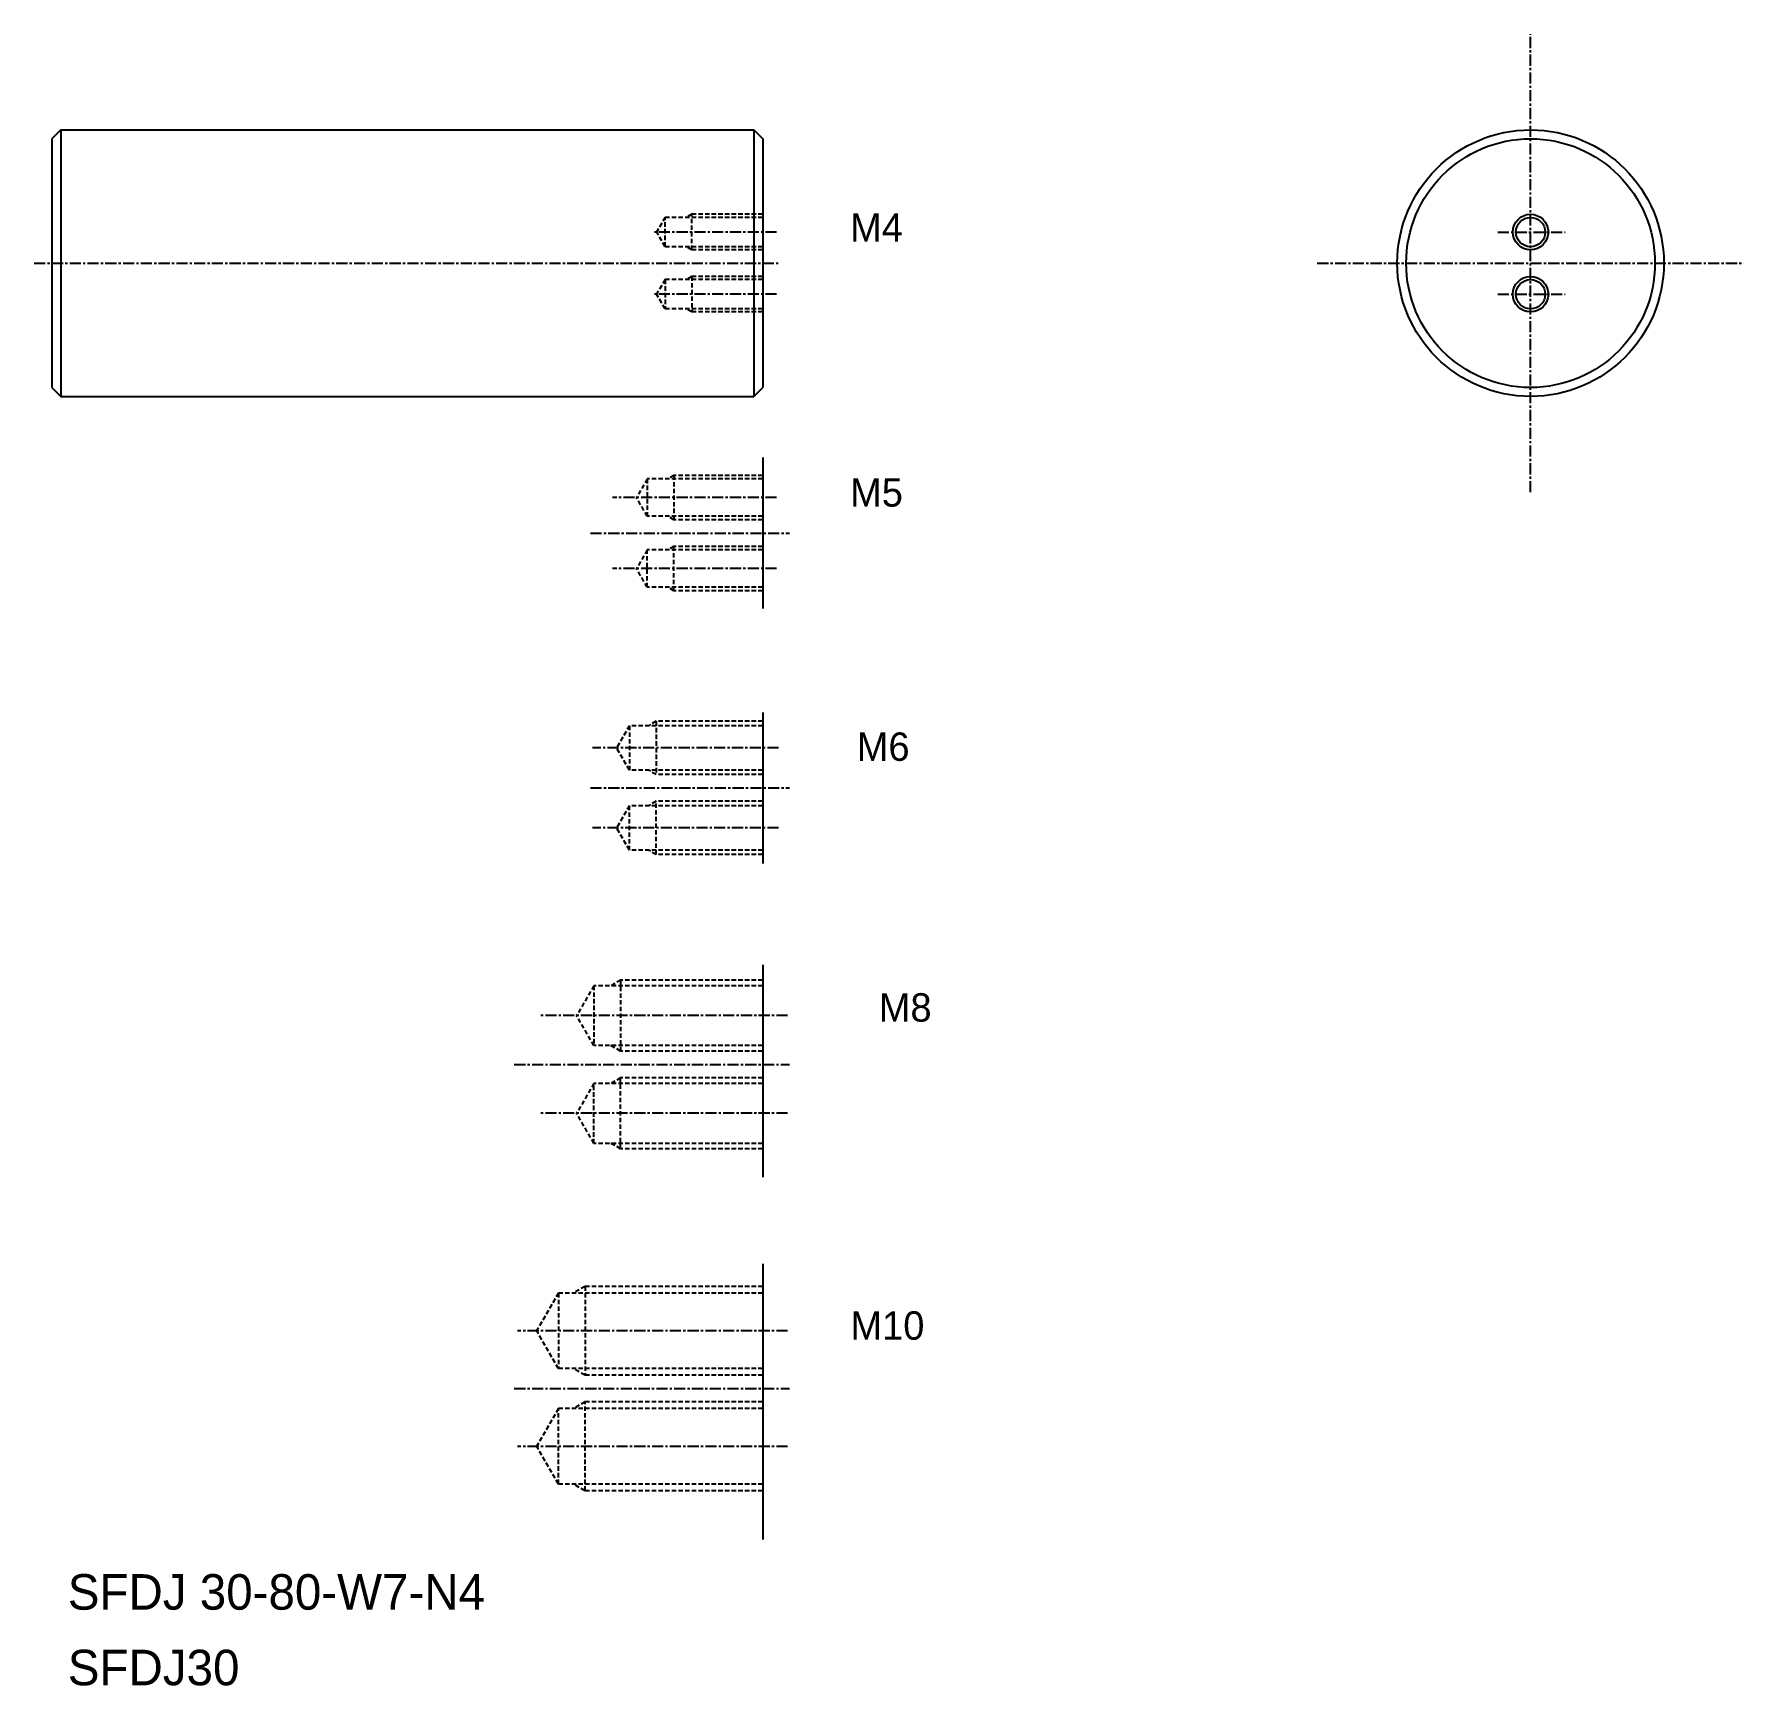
# Model space of a CAD drawing. Extents: x 65 to 258, y 77 to 263.
import ezdxf

# ---------------------------------------------------------------- set-up
doc = ezdxf.new("R2010")
doc.units = 0
doc.linetypes.add('CENTER', pattern=[2, 1.25, -0.25, 0.25, -0.25])
doc.linetypes.add('DASHED', pattern=[0.75, 0.5, -0.25])
doc.layers.get('0').update_dxf_attribs({"linetype": 'CONTINUOUS'})
doc.layers.add('CENTER', color=1, linetype='CENTER')

msp = doc.modelspace()

# ---------------------------------------------------------------- linework, layer by layer
at = {"color": 7, "linetype": 'CONTINUOUS'}
for p, q in [((68.31, 252.28), (67.31, 251.28)), ((68.31, 252.28), (146.31, 252.28)), ((68.31, 252.28), (68.31, 222.28)), ((146.31, 252.28), (146.31, 222.28)), ((146.31, 252.28), (147.31, 251.28)), ((67.31, 251.28), (67.31, 223.28)), ((147.31, 251.28), (147.31, 223.28)), ((146.31, 243.53), (146.31, 243.53)), ((67.31, 223.28), (68.31, 222.28)), ((146.31, 222.28), (147.31, 223.28)), ((68.31, 222.28), (146.31, 222.28)), ((147.31, 215.39), (147.31, 198.39)), ((147.31, 186.7), (147.31, 169.7)), ((147.31, 158.28), (147.31, 134.39)), ((147.31, 124.61), (147.31, 93.58))]:
    msp.add_line(p, q, dxfattribs=at)
at = {"color": 3, "linetype": 'DASHED'}
for p, q in [((139.31, 242.78), (138.7, 242.43)), ((147.31, 242.78), (139.31, 242.78)), ((139.31, 238.78), (139.31, 242.78)), ((136.31, 242.43), (135.36, 240.78)), ((136.31, 239.13), (135.36, 240.78)), ((147.31, 242.43), (136.31, 242.43)), ((136.31, 239.13), (136.31, 242.43)), ((147.31, 239.13), (136.31, 239.13)), ((139.31, 238.78), (138.7, 239.13)), ((147.31, 238.78), (139.31, 238.78)), ((136.31, 235.43), (135.36, 233.78)), ((136.31, 235.43), (136.31, 232.13)), ((147.31, 235.43), (136.31, 235.43)), ((139.31, 235.78), (138.7, 235.43)), ((139.31, 235.78), (139.31, 231.78)), ((147.31, 235.78), (139.31, 235.78)), ((136.31, 232.13), (135.36, 233.78)), ((147.31, 232.13), (136.31, 232.13)), ((139.31, 231.78), (138.7, 232.13)), ((147.31, 231.78), (139.31, 231.78)), ((134.31, 212.99), (133.1, 210.89)), ((147.31, 212.99), (134.31, 212.99)), ((134.31, 212.99), (134.31, 208.79)), ((137.31, 213.39), (136.7, 213.04)), ((147.31, 213.39), (137.31, 213.39)), ((137.31, 213.39), (137.31, 208.39)), ((134.31, 208.79), (133.1, 210.89)), ((147.31, 208.79), (134.31, 208.79)), ((137.31, 208.39), (136.7, 208.74)), ((147.31, 208.39), (137.31, 208.39)), ((134.31, 204.99), (133.1, 202.89)), ((134.31, 200.79), (134.31, 204.99)), ((147.31, 204.99), (134.31, 204.99)), ((137.31, 205.39), (136.7, 205.04)), ((137.31, 200.39), (137.31, 205.39)), ((147.31, 205.39), (137.31, 205.39)), ((134.31, 200.79), (133.1, 202.89)), ((147.31, 200.79), (134.31, 200.79)), ((137.31, 200.39), (136.7, 200.74)), ((147.31, 200.39), (137.31, 200.39)), ((132.31, 185.2), (130.87, 182.7)), ((132.31, 185.2), (132.31, 180.2)), ((147.31, 185.2), (132.31, 185.2)), ((135.31, 185.7), (134.44, 185.2)), ((135.31, 185.7), (135.31, 179.7)), ((147.31, 185.7), (135.31, 185.7)), ((132.31, 180.2), (130.87, 182.7)), ((147.31, 180.2), (132.31, 180.2)), ((135.31, 179.7), (134.44, 180.2)), ((147.31, 179.7), (135.31, 179.7)), ((132.31, 176.2), (130.87, 173.7)), ((147.31, 176.2), (132.31, 176.2)), ((132.31, 171.2), (132.31, 176.2)), ((135.31, 176.7), (134.44, 176.2)), ((147.31, 176.7), (135.31, 176.7)), ((135.31, 170.7), (135.31, 176.7)), ((132.31, 171.2), (130.87, 173.7)), ((147.31, 171.2), (132.31, 171.2)), ((135.31, 170.7), (134.44, 171.2)), ((147.31, 170.7), (135.31, 170.7)), ((128.31, 155.94), (126.36, 152.57)), ((128.31, 155.94), (128.31, 149.19)), ((147.31, 155.94), (128.31, 155.94)), ((131.31, 156.57), (130.23, 155.94)), ((131.31, 156.57), (131.31, 148.57)), ((147.31, 156.57), (131.31, 156.57)), ((128.31, 149.19), (126.36, 152.57)), ((147.31, 149.19), (128.31, 149.19)), ((131.31, 148.57), (130.23, 149.19)), ((147.31, 148.57), (131.31, 148.57)), ((128.31, 144.94), (126.36, 141.57)), ((147.31, 144.94), (128.31, 144.94)), ((128.31, 138.19), (128.31, 144.94)), ((131.31, 145.57), (130.23, 144.94)), ((147.31, 145.57), (131.31, 145.57)), ((131.31, 137.57), (131.31, 145.57)), ((128.31, 138.19), (126.36, 141.57)), ((147.31, 138.19), (128.31, 138.19)), ((131.31, 137.57), (130.23, 138.19)), ((147.31, 137.57), (131.31, 137.57)), ((124.31, 121.33), (121.86, 117.08)), ((124.31, 121.33), (124.31, 112.83)), ((147.31, 121.33), (124.31, 121.33)), ((127.31, 122.08), (126.01, 121.33)), ((127.31, 122.08), (127.31, 112.08)), ((147.31, 122.08), (127.31, 122.08)), ((124.31, 112.83), (121.86, 117.08)), ((147.31, 112.83), (124.31, 112.83)), ((127.31, 112.08), (126.01, 112.83)), ((147.31, 112.08), (127.31, 112.08)), ((124.31, 108.33), (121.86, 104.08)), ((147.31, 108.33), (124.31, 108.33)), ((124.31, 99.83), (124.31, 108.33)), ((127.31, 109.08), (126.01, 108.33)), ((147.31, 109.08), (127.31, 109.08)), ((127.31, 99.08), (127.31, 109.08)), ((124.31, 99.83), (121.86, 104.08)), ((147.31, 99.83), (124.31, 99.83)), ((127.31, 99.08), (126.01, 99.83)), ((147.31, 99.08), (127.31, 99.08))]:
    msp.add_line(p, q, dxfattribs=at)
for p, q in [((147.31, 244.28), (147.31, 244.28)), ((146.31, 237.28), (146.31, 237.28)), ((147.31, 237.28), (147.31, 237.28))]:
    msp.add_line(p, q)
at = {"color": 7, "linetype": 'CONTINUOUS'}
for centre, radius in [((233.73, 237.28), 15), ((233.73, 237.28), 14), ((233.73, 240.78), 1.65), ((233.73, 233.78), 1.65)]:
    msp.add_circle(centre, radius, dxfattribs=at)
at = {"color": 3, "linetype": 'CONTINUOUS'}
for centre in [(233.73, 240.78), (233.73, 233.78)]:
    msp.add_circle(centre, 2, dxfattribs=at)
at = {"layer": 'CENTER', "color": 1, "linetype": 'CENTER'}
for p, q in [((233.73, 211.5), (233.73, 263.06)), ((148.87, 240.78), (134.92, 240.78)), ((230.05, 240.78), (237.64, 240.78)), ((65.31, 237.28), (149.31, 237.28)), ((209.72, 237.28), (257.73, 237.28)), ((148.87, 233.78), (134.92, 233.78)), ((230.05, 233.78), (237.64, 233.78)), ((148.87, 210.89), (130.41, 210.89)), ((127.92, 206.89), (150.32, 206.89)), ((148.87, 202.89), (130.41, 202.89)), ((149.09, 182.7), (128.16, 182.7)), ((127.92, 178.2), (150.32, 178.2)), ((149.09, 173.7), (128.16, 173.7)), ((150.1, 152.57), (122.2, 152.57)), ((119.34, 147.07), (150.32, 147.07)), ((150.1, 141.57), (122.2, 141.57)), ((150.1, 117.08), (119.69, 117.08)), ((119.34, 110.58), (150.32, 110.58)), ((150.1, 104.08), (119.69, 104.08))]:
    msp.add_line(p, q, dxfattribs=at)

# ---------------------------------------------------------------- texts
at = {"color": 7, "linetype": 'CONTINUOUS'}
for s, height, p in [('M4', 3.2, (157.14, 239.7)), ('M5', 3.2, (157.14, 209.87)), ('M6', 3.2, (157.89, 181.25)), ('M8', 3.2, (160.37, 151.89)), ('M10', 3.2, (157.18, 116.08)), ('SFDJ 30-80-W7-N4', 4, (69.09, 85.69)), ('SFDJ30', 4, (69.09, 77.18))]:
    msp.add_text(s, height=height, dxfattribs=at).set_placement(p)

doc.saveas('drawing.dxf')
